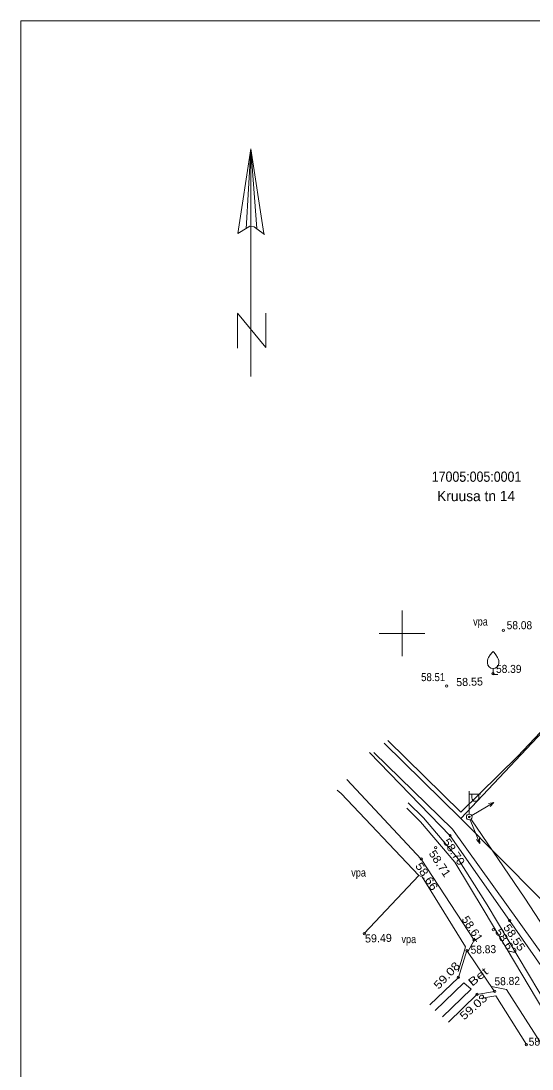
# Model space of a CAD drawing. Extents: x 640665 to 640855, y 6455425 to 6455565.
# Drawn here: x 640665.4 to 640710.1, y 6455472.9 to 6455564.6 of the extents above; entities that cross this region are included whole.
import ezdxf
from ezdxf.enums import TextEntityAlignment as Align

# ---------------------------------------------------------------- set-up
doc = ezdxf.new("R2010")
doc.units = 0
doc.header["$LTSCALE"] = 0.28
doc.header["$PDMODE"] = 32
doc.header["$PDSIZE"] = 0.14
for name, color, linetype, lineweight in [('11', 7, 'Continuous', 13), ('14', 7, 'Continuous', 13), ('17', 7, 'Continuous', 13), ('23', 7, 'Continuous', 13), ('26', 7, 'Continuous', 13), ('28', 7, 'Continuous', 13), ('30', 7, 'Continuous', 13), ('40', 7, 'Continuous', 25), ('41', 7, 'Continuous', 13), ('59', 7, 'Continuous', 13), ('63', 7, 'Continuous', 13)]:
    doc.layers.add(name, color=color, linetype=linetype, lineweight=lineweight)

msp = doc.modelspace()

# ---------------------------------------------------------------- linework, layer by layer
at = {"layer": '11'}
msp.add_lwpolyline([(640699.18, 6455495.73), (640700.39, 6455494.55), (640703.4, 6455491.02), (640705.96, 6455486.76), (640711.17, 6455477.97), (640715.6, 6455470.55), (640719.47, 6455463.57), (640721.48, 6455460.15), (640727.99, 6455449.55), (640731.41, 6455443.71)], dxfattribs=at)
at = {"layer": '14'}
for p, q in [((640704.87, 6455495.08), (640706.8, 6455496.23)), ((640706.8, 6455496.23), (640706.34, 6455496.13)), ((640706.8, 6455496.23), (640706.49, 6455495.87)), ((640704.74, 6455494.72), (640705.58, 6455492.64)), ((640705.58, 6455492.64), (640705.28, 6455493)), ((640705.58, 6455492.64), (640705.55, 6455493.11))]:
    msp.add_line(p, q, dxfattribs=at)
msp.add_point((640704.65, 6455494.96), dxfattribs=at)
at = {"layer": '17'}
msp.add_lwpolyline([(640696.29, 6455500.61), (640703.2, 6455493.89), (640710.27, 6455484.01), (640711.9, 6455481.74)], dxfattribs=at)
at = {"layer": '23'}
msp.add_lwpolyline([(640732, 6455443.71), (640728.47, 6455449.73), (640721.83, 6455460.48), (640719.48, 6455464.19), (640715.63, 6455471.44), (640711.65, 6455478.19), (640706.22, 6455487.27), (640703.59, 6455491.41), (640700.64, 6455494.88), (640699.32, 6455496.19)], dxfattribs=at)
at = {"layer": '26'}
for p, q in [((640704.65, 6455495.21), (640704.65, 6455497.21)), ((640704.65, 6455496.96), (640705.65, 6455496.96)), ((640704.88, 6455496.64), (640704.88, 6455496.96)), ((640705.49, 6455496.64), (640705.49, 6455496.96))]:
    msp.add_line(p, q, dxfattribs=at)
msp.add_circle((640704.6507, 6455494.9601), 0.25, dxfattribs=at)
msp.add_arc((640705.1829, 6455496.6359), 0.3064, 180, 0, dxfattribs=at)
msp.add_point((640704.65, 6455494.96), dxfattribs=at)
at = {"layer": '28'}
for points in [[(640697.53, 6455501.64), (640703.93, 6455495.37), (640708.86, 6455500.25), (640715.88, 6455507.65), (640721.23, 6455513.35), (640724.46, 6455516.86), (640730.04, 6455522.65), (640733.83, 6455526.57), (640738.43, 6455531.38), (640744.92, 6455538.43), (640745, 6455538.52)], [(640700.25, 6455489.85), (640693.44, 6455497), (640693.11, 6455497.32)], [(640703.68, 6455481.46), (640704.33, 6455483.6), (640700.52, 6455489.73), (640700.25, 6455489.85), (640695.47, 6455484.77)], [(640705.57, 6455479.09), (640706.99, 6455479.31), (640709.65, 6455475.06)]]:
    msp.add_lwpolyline(points, dxfattribs=at)
at = {"layer": '30'}
for points in [[(640713.67, 6455480.79), (640712.04, 6455480.33), (640708.18, 6455485.9), (640702.98, 6455493.31), (640695.92, 6455500.61)], [(640693.93, 6455498.25), (640700.46, 6455491.27), (640705.07, 6455484.2), (640704.53, 6455483.16)], [(640701.21, 6455478.52), (640703.7, 6455480.93), (640704.45, 6455483.28), (640706.87, 6455479.71), (640705.33, 6455479.45), (640702.84, 6455477.03)], [(640701.67, 6455478.04), (640704.17, 6455480.45), (640704.82, 6455479.89), (640702.32, 6455477.48)], [(640712.22, 6455454.32), (640716.65, 6455459.34), (640717.94, 6455461.56), (640717.98, 6455463.21), (640717.17, 6455465.1), (640712.71, 6455472.37), (640710.77, 6455475.42), (640707.91, 6455479.88), (640706.59, 6455480.13)]]:
    msp.add_lwpolyline(points, dxfattribs=at)
at = {"layer": '40'}
msp.add_lwpolyline([(640720.92, 6455477.68), (640764.32, 6455522.65), (640747.25, 6455541.02), (640745.1, 6455538.49), (640724.51, 6455516.67), (640703.93, 6455494.84)], close=True, dxfattribs=at)
msp.add_lwpolyline([(640697.22, 6455501.43), (640703.93, 6455494.84), (640724.51, 6455516.67), (640718.09, 6455522.73)], dxfattribs=at)
at = {"layer": '41'}
for points in [[(640706.24, 6455508.43), (640706.24, 6455508.58), (640706.25, 6455508.65), (640706.28, 6455508.78), (640706.34, 6455508.9), (640706.49, 6455509.13), (640706.65, 6455509.34), (640706.74, 6455509.43)], [(640707.24, 6455508.43), (640707.24, 6455508.58), (640707.23, 6455508.65), (640707.19, 6455508.78), (640707.13, 6455508.9), (640706.99, 6455509.13), (640706.83, 6455509.34), (640706.74, 6455509.43)], [(640707.14, 6455507.43), (640706.74, 6455507.43), (640706.74, 6455507.93)], [(640704.85, 6455494.7), (640709.52, 6455487.87), (640713.5, 6455481.73)]]:
    msp.add_lwpolyline(points, dxfattribs=at)
msp.add_arc((640706.7373, 6455508.4317), 0.5, 180, 0, dxfattribs=at)
at = {"layer": '59'}
for centre in [(640707.6387, 6455511.2835), (640706.7357, 6455507.4895), (640702.6797, 6455506.4095), (640702.9827, 6455493.3141), (640701.7089, 6455492.2863), (640700.4643, 6455491.2738), (640708.1765, 6455485.9049), (640695.4659, 6455484.7671), (640706.751, 6455485.0954), (640705.0667, 6455484.2025), (640704.4527, 6455483.2789), (640703.7037, 6455480.9328), (640705.3339, 6455479.4457), (640706.8743, 6455479.7081), (640709.6505, 6455475.0625)]:
    msp.add_circle(centre, 0.1, dxfattribs=at)
at = {"layer": '63'}
for p, q in [((640665.43, 6455564.57), (640855.43, 6455564.57)), ((640665.43, 6455564.57), (640665.43, 6455424.57)), ((640685.54, 6455553.38), (640684.4, 6455545.97)), ((640685.54, 6455553.38), (640685.12, 6455546.38)), ((640685.54, 6455553.38), (640686.68, 6455545.97)), ((640685.54, 6455553.38), (640686.08, 6455546.43)), ((640685.54, 6455553.38), (640685.54, 6455533.48)), ((640684.37, 6455539.02), (640686.85, 6455536.02)), ((640684.37, 6455535.97), (640684.37, 6455538.97)), ((640686.85, 6455536.02), (640686.85, 6455539.02)), ((640698.78, 6455513.02), (640698.78, 6455509.02)), ((640696.78, 6455511.02), (640700.78, 6455511.02))]:
    msp.add_line(p, q, dxfattribs=at)
msp.add_lwpolyline([(640684.4, 6455545.97), (640685.22, 6455546.48), (640685.46, 6455546.62), (640685.84, 6455546.57), (640686.08, 6455546.38), (640686.75, 6455545.91)], dxfattribs=at)

# ---------------------------------------------------------------- texts
at = {"layer": '30', "width": 1.35}
msp.add_text('Bet', height=0.7, rotation=39.382, dxfattribs=at).set_placement((640704.91, 6455480.11))
at = {"layer": '40', "width": 0.9}
msp.add_text('17005:005:0001', height=0.9, dxfattribs=at).set_placement((640705.29, 6455524.27), align=Align.CENTER)
at = {"layer": '40'}
msp.add_text('Kruusa tn 14', height=0.9, dxfattribs=at).set_placement((640705.255, 6455522.58), align=Align.CENTER)
at = {"layer": '41', "width": 0.85}
for p in [(640705.635, 6455511.7), (640694.97, 6455489.75), (640699.365, 6455483.93)]:
    msp.add_text('vpa', height=0.7, dxfattribs=at).set_placement(p, align=Align.CENTER)
at = {"layer": '59'}
for s, width, p in [('58.08', 0.95, (640709.04, 6455511.38)), ('58.39', 0.95, (640708.11, 6455507.56)), ('58.51', 0.9, (640701.495, 6455506.84))]:
    msp.add_text(s, height=0.7, dxfattribs=dict(at, width=width)).set_placement(p, align=Align.CENTER)
for s, p in [('58.55', (640704.6901, 6455506.4325)), ('59.49', (640696.7151, 6455484.0127))]:
    msp.add_text(s, height=0.7, rotation=1.621, dxfattribs=at).set_placement(p, align=Align.CENTER)
for s, rotation, width, p in [('58.70', 303.599, 1.1, (640703.025, 6455491.7237)), ('58.71', 303.599, 1.1, (640701.7884, 6455490.6987)), ('58.66', 303.599, 1.15, (640700.635, 6455489.5687)), (' 58.61', 303.755, 1.05, (640704.5557, 6455485.1095)), (' 58.55', 303.755, 1.1, (640708.2325, 6455484.3495)), (' 58.62', 303.755, 1.1, (640707.5058, 6455483.9745)), ('58.83', 1.621, 0.95, (640705.8951, 6455483.0315)), ('59.08', 46.638, 1.2, (640702.9366, 6455480.8647)), ('58.82', 1.621, 0.95, (640707.9851, 6455480.2615)), ('59.03', 41.595, 1.2, (640705.2527, 6455478.0933)), ('58.73', 1.621, 0.95, (640710.9751, 6455474.9815))]:
    msp.add_text(s, height=0.7, rotation=rotation, dxfattribs=dict(at, width=width)).set_placement(p, align=Align.CENTER)

doc.saveas('drawing.dxf')
